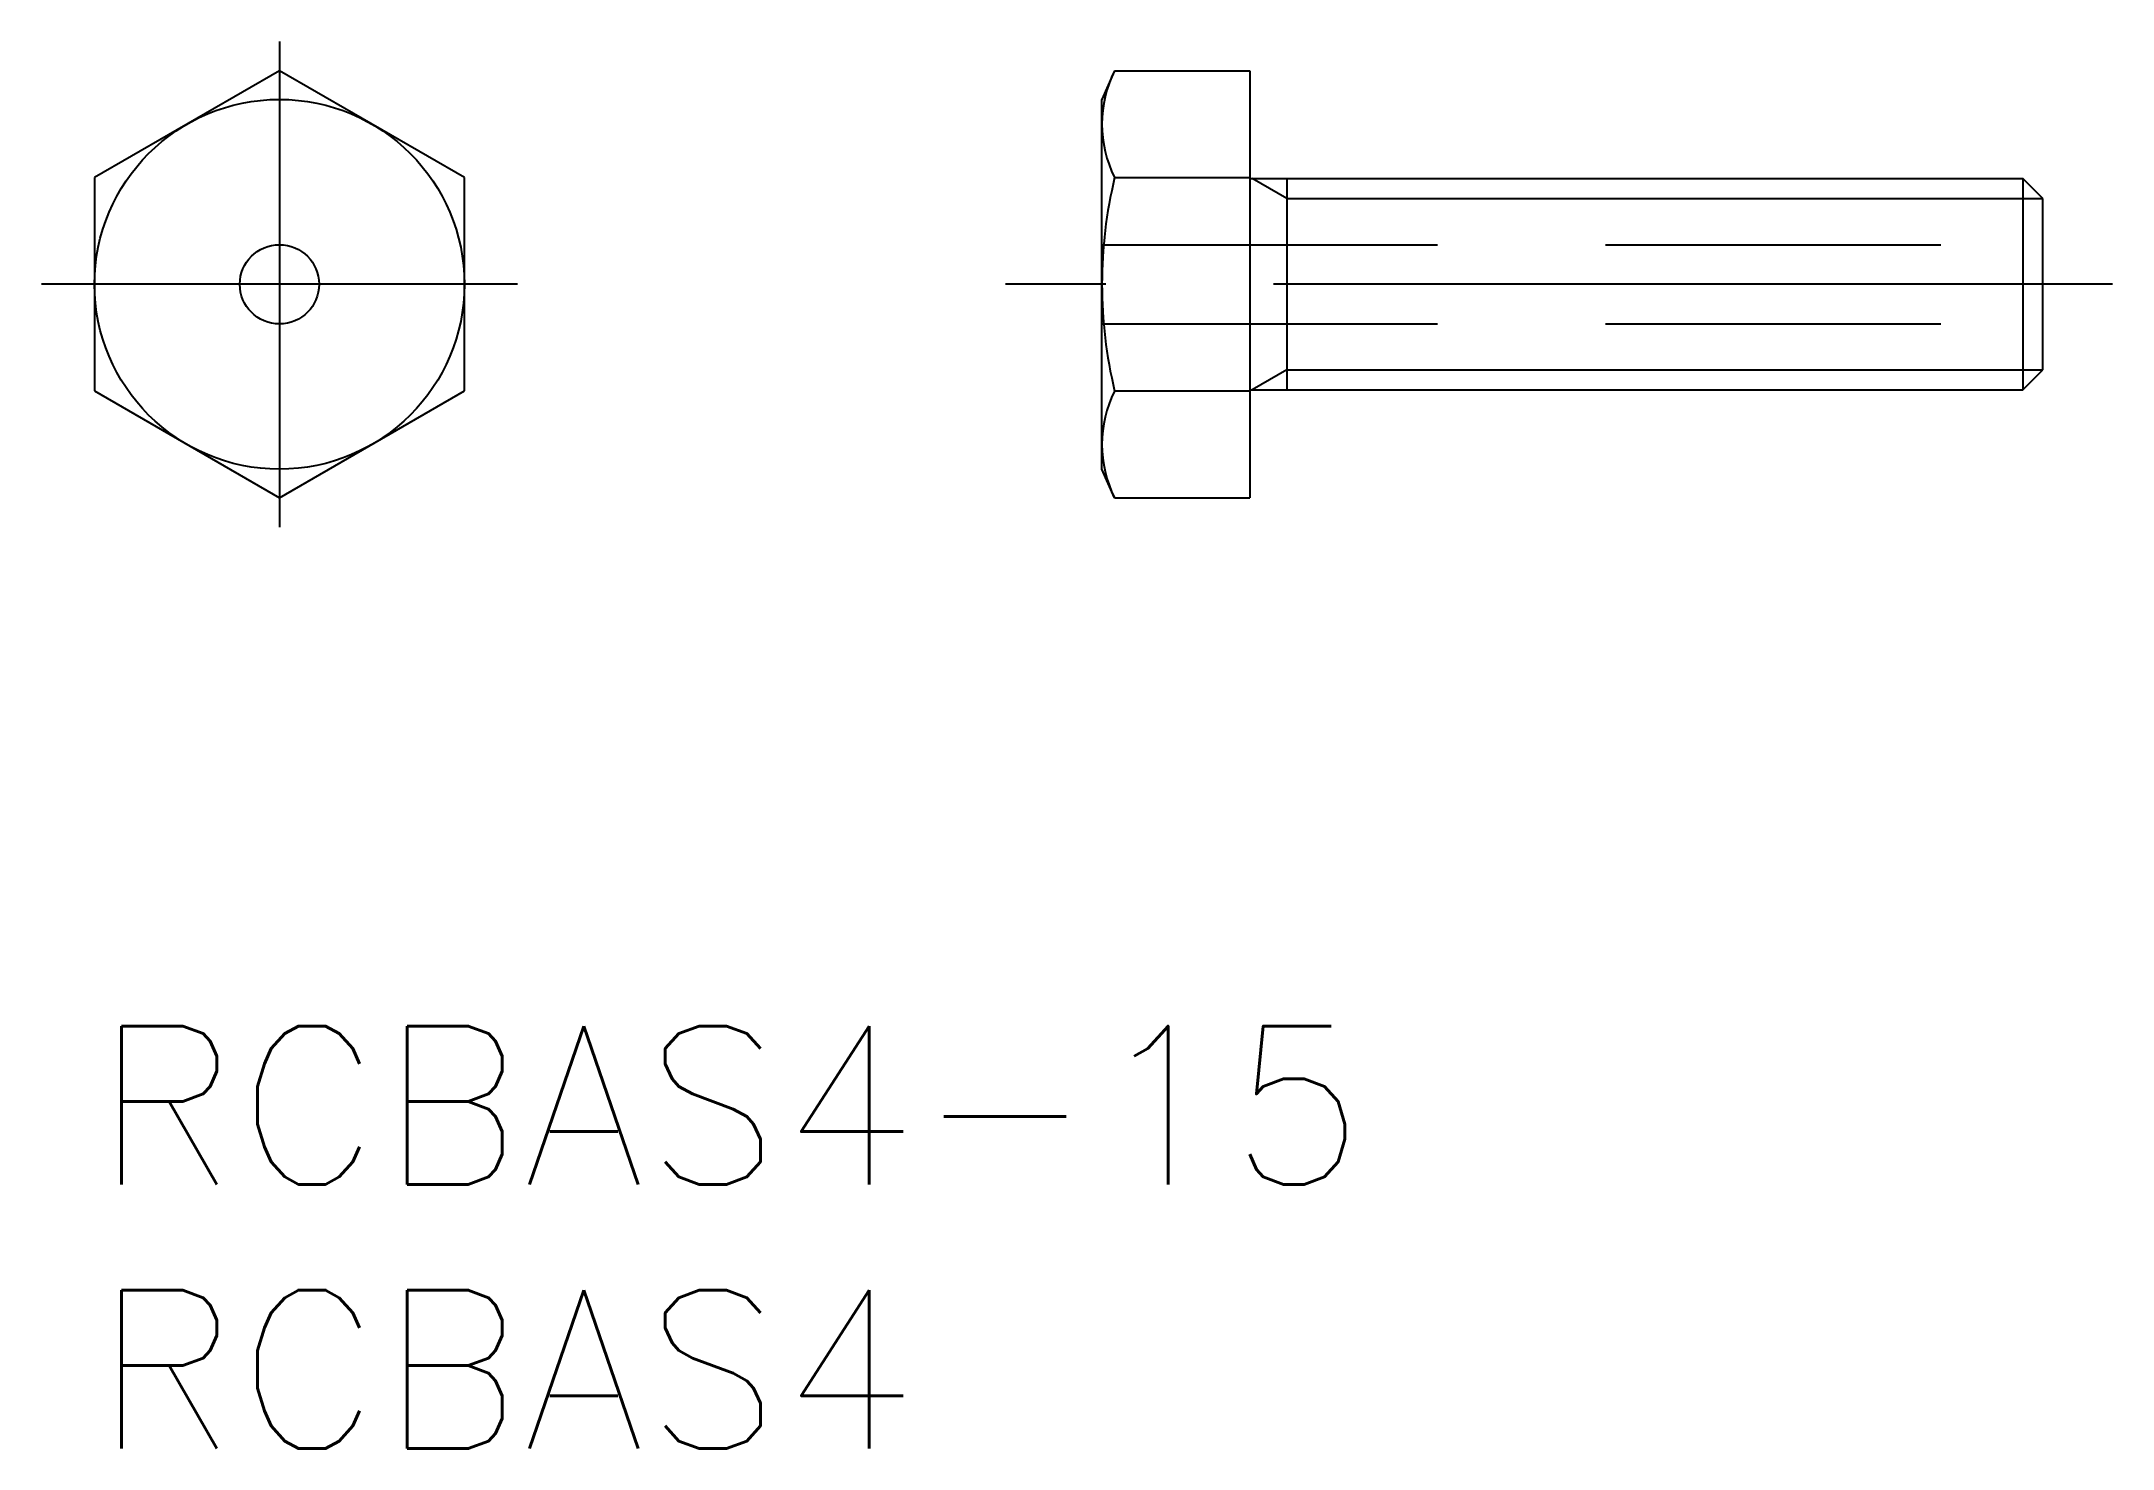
# Model space of a CAD drawing. Extents: x -1 to 38.2, y -8 to 18.6.
import ezdxf

# ---------------------------------------------------------------- set-up
doc = ezdxf.new("R2010")
doc.units = 0
doc.header["$LTSCALE"] = 0.5
doc.linetypes.add('CENTER', pattern=[50.8, 31.75, -6.35, 6.35, -6.35])
doc.linetypes.add('DASHED', pattern=[19.05, 12.7, -6.35])
for name, color, linetype in [('MSM_CENTER', 1, 'CENTER'), ('MSM_CONTINUOUS', 7, 'CONTINUOUS'), ('MSM_DASHED', 4, 'DASHED'), ('MSM_NARROW', 5, 'CONTINUOUS'), ('MSM_PART_NUMBER', 7, 'CONTINUOUS')]:
    doc.layers.add(name, color=color, linetype=linetype)
doc.styles.get("Standard").update_dxf_attribs({"font": 'txt.shx', "height": 1, "bigfont": 'bigfont.shx'})

# ---------------------------------------------------------------- blocks, each defined once
blk = doc.blocks.new('*U2')
at = {"layer": 'MSM_PART_NUMBER'}
blk.add_text('RCBAS4-15', height=3, dxfattribs=at).set_placement((0, -3))
blk = doc.blocks.new('*U3')
at = {"layer": 'MSM_PART_NUMBER'}
blk.add_text('RCBAS4', height=3, dxfattribs=at).set_placement((0, -8))

msp = doc.modelspace()

# ---------------------------------------------------------------- linework, layer by layer
at = {"layer": 'MSM_CENTER'}
for p, q in [((3.5, 18.639), (3.5, 9.444)), ((8.004, 14.041), (-1.004, 14.041)), ((38.183, 14.041), (17.24, 14.041))]:
    msp.add_line(p, q, dxfattribs=at)
at = {"layer": 'MSM_CONTINUOUS'}
for p, q in [((3.5, 18.083), (0, 16.062)), ((7, 16.062), (3.5, 18.083)), ((19.302, 18.083), (19.062, 17.541)), ((19.302, 18.083), (21.862, 18.083)), ((21.862, 18.083), (21.862, 10)), ((19.062, 10.541), (19.062, 17.541)), ((0, 16.062), (0, 12.021)), ((7, 12.021), (7, 16.062)), ((19.302, 16.062), (21.862, 16.062)), ((21.862, 16.041), (36.483, 16.041)), ((22.562, 16.041), (22.562, 12.041)), ((36.862, 15.662), (36.483, 16.041)), ((36.483, 16.041), (36.483, 12.041)), ((36.862, 12.42), (36.862, 15.662)), ((36.483, 12.041), (36.862, 12.42)), ((0, 12.021), (3.5, 10)), ((3.5, 10), (7, 12.021)), ((19.302, 12.021), (21.862, 12.021)), ((21.862, 12.041), (36.483, 12.041)), ((19.302, 10), (19.062, 10.541)), ((19.302, 10), (21.862, 10))]:
    msp.add_line(p, q, dxfattribs=at)
for radius in [3.5, 0.75]:
    msp.add_circle((3.5, 14.041), radius, dxfattribs=at)
for centre, radius, start, end in [((21.308, 17.073), 2.247, 153.2754, 206.7246), ((27.689, 14.041), 8.627, 166.4535, 193.5465), ((21.308, 11.01), 2.247, 153.2754, 206.7246)]:
    msp.add_arc(centre, radius, start, end, dxfattribs=at)
at = {"layer": 'MSM_DASHED'}
for p, q in [((19.062, 14.791), (36.862, 14.791)), ((19.062, 13.291), (36.862, 13.291))]:
    msp.add_line(p, q, dxfattribs=at)
at = {"layer": 'MSM_NARROW'}
for p, q in [((22.562, 15.662), (21.905, 16.041)), ((22.562, 15.662), (36.862, 15.662)), ((22.562, 12.42), (21.905, 12.041)), ((22.562, 12.42), (36.862, 12.42))]:
    msp.add_line(p, q, dxfattribs=at)

# ---------------------------------------------------------------- block references
at = {"layer": 'MSM_CONTINUOUS'}
for name in ['*U2', '*U3']:
    msp.add_blockref(name, (0, 0), dxfattribs=at)

doc.saveas('drawing.dxf')
